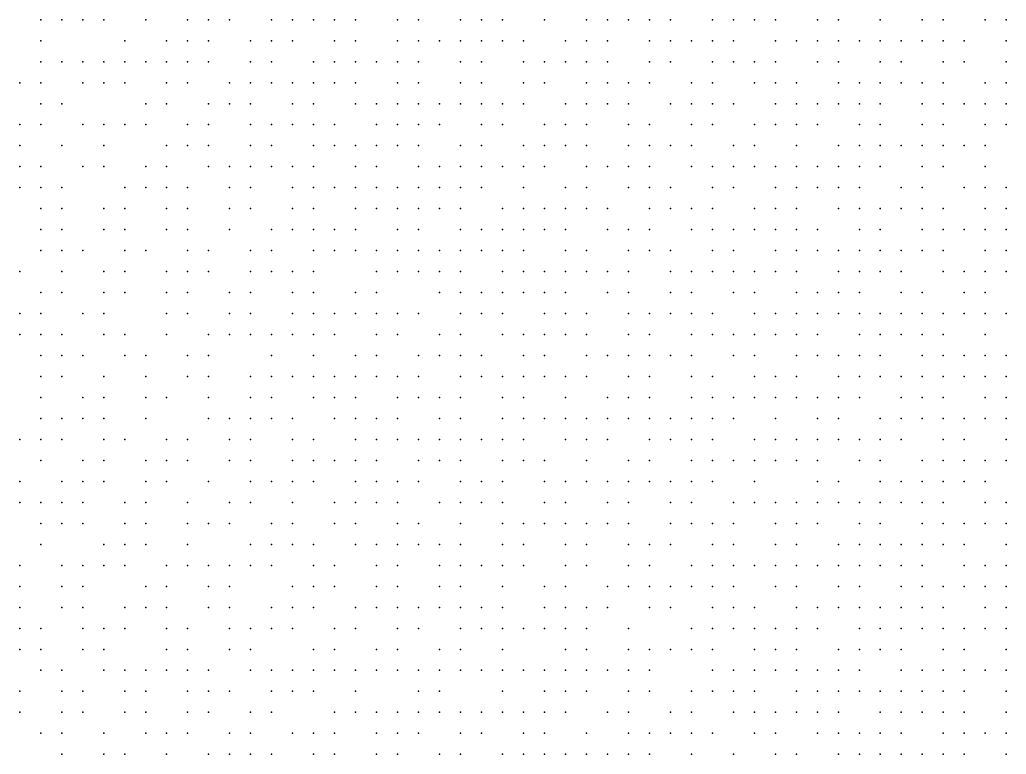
# Model space of a CAD drawing. Extents: x 429 to 793, y 817 to 1241.
# Drawn here: x 493.61 to 527.92, y 949.47 to 975.02 of the extents above; entities that cross this region are included whole.
import ezdxf

# ---------------------------------------------------------------- set-up
doc = ezdxf.new("R2010")
doc.units = 0

msp = doc.modelspace()

# ---------------------------------------------------------------- linework, layer by layer
for p in [(494.34, 975.02, 172.525), (495.07, 975.02, 173.607), (495.8, 975.02, 175.04), (496.53, 975.02, 176.127), (497.99, 975.02, 177.553), (499.45, 975.02, 179.233), (500.18, 975.02, 180.43), (500.91, 975.02, 181.155), (502.37, 975.02, 182.94), (503.1, 975.02, 184), (503.83, 975.02, 184.8), (504.56, 975.02, 185.792), (505.29, 975.02, 186.39), (506.75, 975.02, 188.302), (507.48, 975.02, 188.757), (508.94, 975.02, 190.56), (509.67, 975.02, 191.07), (510.4, 975.02, 191.842), (511.86, 975.02, 193.353), (513.32, 975.02, 195.168), (514.05, 975.02, 195.597), (514.78, 975.02, 196.34), (515.51, 975.02, 196.82), (516.24, 975.02, 197.3), (517.7, 975.02, 198.952), (518.43, 975.02, 199.353), (519.16, 975.02, 199.873), (519.89, 975.02, 200.501), (521.35, 975.02, 201.512), (522.08, 975.02, 201.897), (523.54, 975.02, 203.423), (525, 975.02, 204.26), (525.73, 975.02, 204.67), (527.19, 975.02, 205.723), (527.92, 975.02, 205.94), (494.34, 974.29, 172.513), (497.26, 974.29, 176.45), (498.72, 974.29, 178.267), (499.45, 974.29, 178.98), (500.18, 974.29, 179.705), (501.64, 974.29, 181.893), (502.37, 974.29, 182.555), (503.1, 974.29, 183.743), (504.56, 974.29, 185.59), (505.29, 974.29, 186.12), (506.75, 974.29, 187.961), (507.48, 974.29, 188.483), (508.21, 974.29, 189.277), (508.94, 974.29, 190.235), (509.67, 974.29, 190.81), (510.4, 974.29, 191.575), (511.13, 974.29, 192.585), (512.59, 974.29, 193.783), (513.32, 974.29, 194.838), (514.05, 974.29, 195.333), (515.51, 974.29, 196.43), (516.24, 974.29, 196.975), (516.97, 974.29, 198.178), (517.7, 974.29, 198.705), (518.43, 974.29, 199.168), (519.89, 974.29, 200.258), (520.62, 974.29, 200.763), (521.35, 974.29, 201.208), (522.08, 974.29, 201.653), (522.81, 974.29, 202.635), (523.54, 974.29, 203.122), (524.27, 974.29, 203.61), (525, 974.29, 203.96), (525.73, 974.29, 204.55), (526.46, 974.29, 204.9), (527.92, 974.29, 205.875), (494.34, 973.56, 172.143), (495.07, 973.56, 173.212), (495.8, 973.56, 173.94), (496.53, 973.56, 174.647), (497.26, 973.56, 175.72), (497.99, 973.56, 177.033), (498.72, 973.56, 177.75), (499.45, 973.56, 178.723), (500.18, 973.56, 179.912), (501.64, 973.56, 181.633), (502.37, 973.56, 182.425), (503.83, 973.56, 184.209), (504.56, 973.56, 185.397), (505.29, 973.56, 185.857), (506.02, 973.56, 186.445), (506.75, 973.56, 187.688), (507.48, 973.56, 188.21), (508.94, 973.56, 189.975), (509.67, 973.56, 190.55), (511.13, 973.56, 192.39), (511.86, 973.56, 192.83), (512.59, 973.56, 193.388), (513.32, 973.56, 194.575), (514.05, 973.56, 195.07), (515.51, 973.56, 196.298), (516.24, 973.56, 196.715), (517.7, 973.56, 198.315), (518.43, 973.56, 198.973), (519.16, 973.56, 199.37), (519.89, 973.56, 199.883), (521.35, 973.56, 200.965), (522.08, 973.56, 201.84), (523.54, 973.56, 202.883), (524.27, 973.56, 203.37), (525.73, 973.56, 204.31), (526.46, 973.56, 204.6), (527.92, 973.56, 205.698), (493.61, 972.83, 170.33), (494.34, 972.83, 171.75), (495.8, 972.83, 173.555), (496.53, 972.83, 174.615), (497.26, 972.83, 176.06), (498.72, 972.83, 177.493), (499.45, 972.83, 178.467), (500.91, 972.83, 180.249), (501.64, 972.83, 181.312), (502.37, 972.83, 182.037), (503.1, 972.83, 183.23), (503.83, 972.83, 183.755), (504.56, 972.83, 184.28), (505.29, 972.83, 185.593), (506.75, 972.83, 187.358), (507.48, 972.83, 187.947), (508.94, 972.83, 189.77), (509.67, 972.83, 190.29), (511.13, 972.83, 192.065), (511.86, 972.83, 192.57), (513.32, 972.83, 194.246), (514.05, 972.83, 194.807), (514.78, 972.83, 195.487), (515.51, 972.83, 196.035), (516.97, 972.83, 197.658), (517.7, 972.83, 198.185), (519.16, 972.83, 199.11), (519.89, 972.83, 199.557), (520.62, 972.83, 200.135), (522.08, 972.83, 201.519), (522.81, 972.83, 202.142), (523.54, 972.83, 202.7), (524.27, 972.83, 203.13), (525, 972.83, 203.54), (525.73, 972.83, 203.95), (527.19, 972.83, 205.01), (527.92, 972.83, 205.398), (494.34, 972.1, 171.387), (495.07, 972.1, 172.46), (497.99, 972.1, 176.382), (498.72, 972.1, 177.475), (500.18, 972.1, 178.917), (500.91, 972.1, 179.992), (501.64, 972.1, 181.055), (503.1, 972.1, 182.973), (503.83, 972.1, 183.677), (505.29, 972.1, 185.33), (506.02, 972.1, 185.852), (506.75, 972.1, 187.095), (507.48, 972.1, 187.683), (508.21, 972.1, 188.137), (508.94, 972.1, 189.503), (509.67, 972.1, 190.013), (510.4, 972.1, 190.59), (511.13, 972.1, 191.805), (512.59, 972.1, 192.802), (513.32, 972.1, 193.982), (514.05, 972.1, 194.543), (514.78, 972.1, 195.223), (516.24, 972.1, 196.32), (516.97, 972.1, 197.265), (517.7, 972.1, 197.925), (518.43, 972.1, 198.388), (519.89, 972.1, 199.298), (520.62, 972.1, 200.005), (521.35, 972.1, 200.387), (522.08, 972.1, 201.262), (522.81, 972.1, 201.885), (523.54, 972.1, 202.445), (525, 972.1, 203.35), (525.73, 972.1, 203.823), (526.46, 972.1, 204.297), (527.19, 972.1, 204.77), (527.92, 972.1, 205.158), (493.61, 971.37, 169.953), (494.34, 971.37, 171.018), (495.8, 971.37, 172.79), (496.53, 971.37, 174.22), (497.26, 971.37, 174.57), (497.99, 971.37, 175.987), (499.45, 971.37, 177.815), (500.18, 971.37, 178.875), (501.64, 971.37, 180.863), (502.37, 971.37, 181.395), (503.1, 971.37, 182.717), (503.83, 971.37, 183.42), (504.56, 971.37, 184.123), (506.02, 971.37, 185.536), (506.75, 971.37, 186.708), (507.48, 971.37, 187.42), (508.21, 971.37, 187.93), (509.67, 971.37, 189.737), (510.4, 971.37, 190.244), (511.86, 971.37, 192.037), (512.59, 971.37, 192.461), (513.32, 971.37, 193.787), (514.78, 971.37, 194.76), (515.51, 971.37, 195.24), (516.97, 971.37, 196.932), (517.7, 971.37, 197.53), (519.16, 971.37, 198.587), (519.89, 971.37, 198.968), (520.62, 971.37, 199.613), (521.35, 971.37, 200.64), (522.81, 971.37, 201.51), (523.54, 971.37, 202.195), (525, 971.37, 203.038), (525.73, 971.37, 203.57), (527.19, 971.37, 204.517), (527.92, 971.37, 205.187), (493.61, 970.64, 169.198), (495.07, 970.64, 171.707), (496.53, 970.64, 173.835), (498.72, 970.64, 176.703), (499.45, 970.64, 177.42), (500.18, 970.64, 178.148), (501.64, 970.64, 179.93), (502.37, 970.64, 180.995), (503.83, 970.64, 183.163), (504.56, 970.64, 183.867), (505.29, 970.64, 184.57), (506.02, 970.64, 185.283), (506.75, 970.64, 186.378), (507.48, 970.64, 187.157), (508.94, 970.64, 188.882), (509.67, 970.64, 189.46), (511.13, 970.64, 191.19), (511.86, 970.64, 191.763), (512.59, 970.64, 192.188), (513.32, 970.64, 193.515), (514.78, 970.64, 194.555), (515.51, 970.64, 195.103), (516.24, 970.64, 195.72), (516.97, 970.64, 196.665), (518.43, 970.64, 197.795), (519.16, 970.64, 198.323), (520.62, 970.64, 199.35), (522.08, 970.64, 200.882), (522.81, 970.64, 201.382), (523.54, 970.64, 201.945), (524.27, 970.64, 202.38), (525, 970.64, 202.788), (525.73, 970.64, 203.195), (526.46, 970.64, 203.79), (527.19, 970.64, 204.263), (493.61, 969.91, 168.45), (494.34, 969.91, 169.905), (495.8, 969.91, 172.41), (496.53, 969.91, 173.107), (497.99, 969.91, 175.23), (498.72, 969.91, 176.313), (500.18, 969.91, 177.753), (500.91, 969.91, 178.827), (501.64, 969.91, 179.53), (502.37, 969.91, 180.24), (503.1, 969.91, 181.327), (503.83, 969.91, 182.654), (505.29, 969.91, 184.29), (506.02, 969.91, 185.085), (507.48, 969.91, 186.63), (508.21, 969.91, 187.396), (508.94, 969.91, 188.608), (509.67, 969.91, 189.187), (510.4, 969.91, 189.626), (511.13, 969.91, 190.778), (511.86, 969.91, 191.49), (513.32, 969.91, 193.245), (514.05, 969.91, 193.74), (514.78, 969.91, 194.217), (515.51, 969.91, 194.83), (516.97, 969.91, 196.323), (517.7, 969.91, 196.993), (518.43, 969.91, 197.595), (519.16, 969.91, 198.06), (519.89, 969.91, 198.51), (520.62, 969.91, 198.96), (521.35, 969.91, 200.12), (522.08, 969.91, 200.557), (522.81, 969.91, 201.125), (523.54, 969.91, 201.624), (525, 969.91, 202.467), (525.73, 969.91, 203.067), (527.19, 969.91, 204.01), (493.61, 969.18, 168.803), (494.34, 969.18, 169.51), (495.07, 969.18, 170.213), (497.26, 969.18, 173.407), (497.99, 969.18, 174.835), (498.72, 969.18, 175.913), (499.45, 969.18, 176.62), (500.91, 969.18, 178.085), (501.64, 969.18, 179.14), (503.1, 969.18, 180.95), (503.83, 969.18, 182.387), (504.56, 969.18, 183.32), (505.29, 969.18, 184.01), (506.02, 969.18, 184.977), (506.75, 969.18, 185.765), (507.48, 969.18, 186.35), (508.21, 969.18, 187.133), (508.94, 969.18, 188.137), (509.67, 969.18, 188.64), (511.13, 969.18, 190.436), (512.59, 969.18, 191.788), (513.32, 969.18, 192.909), (514.78, 969.18, 193.948), (515.51, 969.18, 194.425), (516.24, 969.18, 195.653), (517.7, 969.18, 196.72), (518.43, 969.18, 197.048), (519.89, 969.18, 198.31), (520.62, 969.18, 199.41), (521.35, 969.18, 199.86), (522.08, 969.18, 200.298), (522.81, 969.18, 200.735), (524.27, 969.18, 201.867), (525, 969.18, 202.21), (526.46, 969.18, 203.085), (527.19, 969.18, 203.75), (527.92, 969.18, 204.395), (494.34, 968.45, 169.115), (495.07, 968.45, 169.84), (496.53, 968.45, 172.34), (497.26, 968.45, 172.66), (498.72, 968.45, 175.17), (499.45, 968.45, 175.895), (500.91, 968.45, 178.417), (501.64, 968.45, 178.75), (503.1, 968.45, 180.417), (503.83, 968.45, 181.97), (505.29, 968.45, 183.73), (506.02, 968.45, 184.417), (506.75, 968.45, 185.485), (507.48, 968.45, 186.07), (508.21, 968.45, 186.783), (508.94, 968.45, 187.927), (510.4, 968.45, 189.147), (511.13, 968.45, 190.163), (511.86, 968.45, 190.67), (512.59, 968.45, 191.446), (513.32, 968.45, 192.646), (514.05, 968.45, 193.207), (515.51, 968.45, 194.293), (516.24, 968.45, 195.38), (516.97, 968.45, 195.845), (517.7, 968.45, 196.31), (519.16, 968.45, 197.513), (519.89, 968.45, 197.968), (520.62, 968.45, 199.077), (522.08, 968.45, 199.964), (522.81, 968.45, 200.602), (523.54, 968.45, 200.973), (524.27, 968.45, 201.61), (525, 968.45, 202.015), (525.73, 968.45, 202.42), (527.19, 968.45, 203.49), (527.92, 968.45, 204.265), (494.34, 967.72, 168.72), (495.07, 967.72, 170.17), (496.53, 967.72, 171.947), (497.26, 967.72, 173.007), (498.72, 967.72, 174.413), (499.45, 967.72, 176.23), (500.91, 967.72, 177.645), (502.37, 967.72, 179.795), (503.1, 967.72, 180.143), (503.83, 967.72, 181.113), (504.56, 967.72, 182.487), (505.29, 967.72, 183.453), (506.75, 967.72, 185.103), (507.48, 967.72, 185.79), (508.94, 967.72, 187.573), (509.67, 967.72, 188.073), (510.4, 967.72, 188.586), (511.13, 967.72, 189.817), (511.86, 967.72, 190.393), (512.59, 967.72, 191.173), (514.05, 967.72, 192.68), (514.78, 967.72, 193.355), (515.51, 967.72, 193.893), (516.97, 967.72, 195.64), (517.7, 967.72, 196.173), (518.43, 967.72, 196.707), (519.16, 967.72, 197.24), (519.89, 967.72, 197.695), (520.62, 967.72, 198.81), (521.35, 967.72, 199.327), (522.81, 967.72, 200.335), (523.54, 967.72, 200.639), (525, 967.72, 201.818), (525.73, 967.72, 202.288), (526.46, 967.72, 202.967), (527.19, 967.72, 203.617), (527.92, 967.72, 204.005), (494.34, 966.99, 168.34), (495.07, 966.99, 169.775), (495.8, 966.99, 170.127), (497.26, 966.99, 172.602), (497.99, 966.99, 173.315), (499.45, 966.99, 175.84), (500.18, 966.99, 176.568), (501.64, 966.99, 178.345), (502.37, 966.99, 179.385), (503.83, 966.99, 181.15), (504.56, 966.99, 182.213), (505.29, 966.99, 183.177), (506.02, 966.99, 183.863), (506.75, 966.99, 184.547), (507.48, 966.99, 185.51), (508.21, 966.99, 186.18), (508.94, 966.99, 187.29), (509.67, 966.99, 187.79), (510.4, 966.99, 188.302), (511.13, 966.99, 189.54), (512.59, 966.99, 190.827), (513.32, 966.99, 191.97), (514.78, 966.99, 193.15), (515.51, 966.99, 193.62), (516.24, 966.99, 194.56), (517.7, 966.99, 195.763), (518.43, 966.99, 196.16), (519.89, 966.99, 198.013), (520.62, 966.99, 198.4), (521.35, 966.99, 199.06), (522.08, 966.99, 199.497), (522.81, 966.99, 199.935), (523.54, 966.99, 200.372), (524.27, 966.99, 200.81), (525, 966.99, 201.484), (525.73, 966.99, 201.892), (527.19, 966.99, 203.288), (527.92, 966.99, 203.61), (493.61, 966.26, 167.263), (495.07, 966.26, 169.39), (496.53, 966.26, 171.53), (497.26, 966.26, 172.23), (498.72, 966.26, 174.385), (499.45, 966.26, 175.44), (500.18, 966.26, 176.163), (501.64, 966.26, 177.94), (502.37, 966.26, 178.633), (503.1, 966.26, 179.702), (503.83, 966.26, 180.43), (506.02, 966.26, 183.583), (506.75, 966.26, 184.267), (507.48, 966.26, 185.23), (508.21, 966.26, 185.9), (508.94, 966.26, 186.944), (510.4, 966.26, 187.957), (511.13, 966.26, 189.327), (511.86, 966.26, 189.84), (512.59, 966.26, 190.55), (513.32, 966.26, 191.607), (514.05, 966.26, 192.1), (514.78, 966.26, 192.575), (516.24, 966.26, 194.277), (516.97, 966.26, 195.025), (517.7, 966.26, 195.49), (518.43, 966.26, 195.955), (519.16, 966.26, 196.42), (519.89, 966.26, 197.603), (520.62, 966.26, 198.058), (522.08, 966.26, 199.227), (522.81, 966.26, 199.53), (523.54, 966.26, 200.035), (524.27, 966.26, 200.54), (525.73, 966.26, 202.033), (526.46, 966.26, 202.44), (527.19, 966.26, 203.025), (527.92, 966.26, 203.483), (494.34, 965.53, 167.96), (495.07, 965.53, 168.66), (496.53, 965.53, 170.777), (497.26, 965.53, 171.842), (498.72, 965.53, 173.985), (499.45, 965.53, 174.337), (500.91, 965.53, 176.807), (501.64, 965.53, 177.535), (503.1, 965.53, 179.327), (503.83, 965.53, 180.74), (505.29, 965.53, 182.49), (506.02, 965.53, 183.173), (508.21, 965.53, 185.62), (508.94, 965.53, 186.667), (509.67, 965.53, 187.237), (510.4, 965.53, 187.68), (511.13, 965.53, 189.048), (511.86, 965.53, 189.553), (512.59, 965.53, 190.122), (514.05, 965.53, 191.81), (514.78, 965.53, 192.285), (516.24, 965.53, 193.993), (516.97, 965.53, 194.671), (518.43, 965.53, 195.743), (519.16, 965.53, 196.588), (520.62, 965.53, 197.785), (521.35, 965.53, 198.24), (522.08, 965.53, 198.953), (522.81, 965.53, 199.393), (524.27, 965.53, 200.27), (525, 965.53, 201.22), (526.46, 965.53, 202.177), (527.19, 965.53, 202.835), (493.61, 964.8, 165.807), (494.34, 964.8, 167.58), (495.8, 964.8, 168.978), (496.53, 964.8, 170.753), (498.72, 964.8, 173.58), (499.45, 964.8, 174.31), (500.91, 964.8, 176.433), (501.64, 964.8, 177.13), (503.1, 964.8, 178.918), (503.83, 964.8, 180.327), (504.56, 964.8, 180.292), (505.29, 964.8, 182.08), (506.02, 964.8, 182.763), (506.75, 964.8, 183.823), (507.48, 964.8, 184.54), (508.94, 964.8, 185.878), (509.67, 964.8, 186.96), (510.4, 964.8, 187.465), (511.86, 964.8, 189.267), (512.59, 964.8, 189.764), (513.32, 964.8, 190.967), (514.78, 964.8, 191.935), (515.51, 964.8, 192.76), (516.24, 964.8, 193.71), (516.97, 964.8, 194.387), (517.7, 964.8, 194.922), (519.16, 964.8, 196.302), (519.89, 964.8, 196.9), (520.62, 964.8, 197.427), (521.35, 964.8, 197.953), (522.08, 964.8, 198.68), (522.81, 964.8, 199.12), (523.54, 964.8, 199.56), (524.27, 964.8, 200), (525, 964.8, 201.088), (525.73, 964.8, 201.501), (526.46, 964.8, 201.913), (527.19, 964.8, 202.308), (527.92, 964.8, 202.835), (493.61, 964.07, 165.447), (494.34, 964.07, 167.2), (495.07, 964.07, 167.915), (496.53, 964.07, 169.675), (497.26, 964.07, 170.71), (498.72, 964.07, 172.837), (500.18, 964.07, 174.955), (500.91, 964.07, 176.023), (501.64, 964.07, 176.71), (502.37, 964.07, 178.16), (503.1, 964.07, 178.503), (503.83, 964.07, 179.19), (504.56, 964.07, 180.635), (506.02, 964.07, 182.385), (506.75, 964.07, 183.447), (508.21, 964.07, 184.838), (508.94, 964.07, 185.13), (510.4, 964.07, 187.05), (511.13, 964.07, 188.406), (511.86, 964.07, 188.98), (512.59, 964.07, 189.478), (513.32, 964.07, 190.688), (514.78, 964.07, 191.655), (515.51, 964.07, 192.34), (516.97, 964.07, 193.96), (517.7, 964.07, 194.635), (518.43, 964.07, 195.098), (519.16, 964.07, 196.015), (519.89, 964.07, 196.757), (520.62, 964.07, 197.14), (521.35, 964.07, 197.667), (522.81, 964.07, 198.69), (523.54, 964.07, 199.345), (524.27, 964.07, 200.21), (525, 964.07, 200.825), (525.73, 964.07, 201.237), (527.19, 964.07, 202.045), (494.34, 963.34, 166.13), (495.07, 963.34, 167.53), (495.8, 963.34, 168.593), (497.26, 963.34, 169.98), (497.99, 963.34, 171.75), (499.45, 963.34, 173.137), (500.18, 963.34, 174.917), (502.37, 963.34, 177.745), (503.83, 963.34, 179.497), (505.29, 963.34, 181.25), (506.02, 963.34, 181.97), (507.48, 963.34, 183.71), (508.21, 963.34, 184.425), (508.94, 963.34, 185.463), (509.67, 963.34, 186.13), (511.13, 963.34, 187.852), (511.86, 963.34, 188.427), (513.32, 963.34, 190.265), (514.05, 963.34, 190.97), (514.78, 963.34, 191.443), (515.51, 963.34, 192.671), (516.24, 963.34, 193.143), (516.97, 963.34, 193.606), (518.43, 963.34, 194.743), (519.16, 963.34, 195.661), (520.62, 963.34, 196.925), (521.35, 963.34, 197.38), (522.08, 963.34, 198.035), (522.81, 963.34, 198.547), (523.54, 963.34, 198.987), (525, 963.34, 200.42), (525.73, 963.34, 200.9), (526.46, 963.34, 201.38), (527.19, 963.34, 201.977), (527.92, 963.34, 202.44), (494.34, 962.61, 165.75), (495.07, 962.61, 166.44), (496.53, 962.61, 169.615), (497.99, 962.61, 171.36), (499.45, 962.61, 172.385), (500.18, 962.61, 173.82), (501.64, 962.61, 176.29), (502.37, 962.61, 176.98), (503.1, 962.61, 178.053), (503.83, 962.61, 179.083), (504.56, 962.61, 179.805), (505.29, 962.61, 180.145), (506.02, 962.61, 181.93), (506.75, 962.61, 182.61), (507.48, 962.61, 183.29), (508.94, 962.61, 184.72), (509.67, 962.61, 185.72), (510.4, 962.61, 186.43), (511.13, 962.61, 187.14), (511.86, 962.61, 188.15), (512.59, 962.61, 188.855), (513.32, 962.61, 189.911), (514.78, 962.61, 191.228), (515.51, 962.61, 192.316), (516.97, 962.61, 193.323), (517.7, 962.61, 193.785), (519.16, 962.61, 195.378), (519.89, 962.61, 196.045), (520.62, 962.61, 196.642), (522.08, 962.61, 197.61), (522.81, 962.61, 198.12), (523.54, 962.61, 199.14), (524.27, 962.61, 199.565), (525, 962.61, 199.99), (525.73, 962.61, 200.63), (526.46, 962.61, 201.11), (527.19, 962.61, 201.438), (527.92, 962.61, 202.035), (494.34, 961.88, 165.74), (495.8, 961.88, 167.827), (496.53, 961.88, 168.52), (497.99, 961.88, 170.955), (498.72, 961.88, 171.673), (500.18, 961.88, 173.41), (501.64, 961.88, 175.875), (502.37, 961.88, 176.6), (503.83, 961.88, 178.36), (504.56, 961.88, 179.38), (505.29, 961.88, 180.825), (506.75, 961.88, 181.835), (507.48, 961.88, 182.562), (508.21, 961.88, 183.963), (508.94, 961.88, 185.015), (510.4, 961.88, 186.02), (511.13, 961.88, 187.37), (512.59, 961.88, 188.427), (514.05, 961.88, 190.12), (514.78, 961.88, 190.873), (515.51, 961.88, 191.742), (516.97, 961.88, 192.964), (517.7, 961.88, 193.642), (518.43, 961.88, 194.71), (519.16, 961.88, 195.165), (519.89, 961.88, 195.62), (520.62, 961.88, 196.358), (521.35, 961.88, 196.813), (522.08, 961.88, 197.256), (522.81, 961.88, 198.35), (524.27, 961.88, 199.215), (525, 961.88, 199.85), (525.73, 961.88, 200.415), (527.19, 961.88, 201.238), (527.92, 961.88, 201.635), (494.34, 961.15, 165.375), (495.07, 961.15, 166.413), (495.8, 961.15, 167.453), (496.53, 961.15, 168.13), (497.99, 961.15, 170.55), (500.18, 961.15, 173.723), (500.91, 961.15, 174.777), (501.64, 961.15, 175.46), (502.37, 961.15, 176.185), (503.1, 961.15, 177.253), (504.56, 961.15, 178.96), (505.29, 961.15, 180.4), (506.02, 961.15, 181.073), (506.75, 961.15, 181.747), (508.21, 961.15, 183.143), (508.94, 961.15, 184.2), (510.4, 961.15, 185.81), (511.13, 961.15, 187.09), (511.86, 961.15, 187.59), (512.59, 961.15, 188.077), (513.32, 961.15, 189.269), (514.05, 961.15, 189.833), (514.78, 961.15, 190.518), (515.51, 961.15, 191.53), (516.24, 961.15, 192), (516.97, 961.15, 192.678), (517.7, 961.15, 193.21), (518.43, 961.15, 194.42), (519.89, 961.15, 195.48), (521.35, 961.15, 196.53), (522.08, 961.15, 196.972), (523.54, 961.15, 198.58), (524.27, 961.15, 198.935), (525, 961.15, 199.57), (525.73, 961.15, 200.136), (526.46, 961.15, 200.563), (527.19, 961.15, 201.038), (527.92, 961.15, 201.502), (493.61, 960.42, 163.61), (494.34, 960.42, 164.648), (495.07, 960.42, 166.025), (496.53, 960.42, 167.74), (497.26, 960.42, 169.14), (498.72, 960.42, 171.237), (499.45, 960.42, 171.923), (500.91, 960.42, 174.375), (501.64, 960.42, 175.055), (503.1, 960.42, 176.833), (503.83, 960.42, 177.52), (505.29, 960.42, 179.26), (506.02, 960.42, 180.695), (506.75, 960.42, 180.99), (507.48, 960.42, 182.42), (508.21, 960.42, 183.09), (508.94, 960.42, 183.425), (509.67, 960.42, 184.87), (510.4, 960.42, 185.37), (511.13, 960.42, 186.59), (512.59, 960.42, 187.798), (513.32, 960.42, 188.982), (514.05, 960.42, 189.547), (515.51, 960.42, 191.315), (516.24, 960.42, 191.717), (516.97, 960.42, 192.242), (517.7, 960.42, 192.92), (519.16, 960.42, 194.592), (519.89, 960.42, 195.055), (520.62, 960.42, 195.725), (521.35, 960.42, 196.25), (522.08, 960.42, 197.275), (522.81, 960.42, 197.648), (523.54, 960.42, 198.3), (524.27, 960.42, 198.728), (525.73, 960.42, 199.582), (526.46, 960.42, 200.287), (527.92, 960.42, 201.235), (494.34, 959.69, 164.263), (495.8, 959.69, 166.34), (496.53, 959.69, 167.04), (497.99, 959.69, 169.76), (498.72, 959.69, 170.472), (499.45, 959.69, 171.525), (500.91, 959.69, 173.63), (501.64, 959.69, 174.65), (503.1, 959.69, 176.07), (503.83, 959.69, 177.1), (504.56, 959.69, 177.82), (505.29, 959.69, 178.88), (506.02, 959.69, 180.275), (507.48, 959.69, 181.99), (508.21, 959.69, 182.705), (508.94, 959.69, 183.76), (510.4, 959.69, 184.93), (511.13, 959.69, 186.15), (511.86, 959.69, 186.87), (513.32, 959.69, 187.845), (514.78, 959.69, 189.732), (515.51, 959.69, 190.961), (516.97, 959.69, 191.888), (517.7, 959.69, 193.018), (518.43, 959.69, 193.55), (519.16, 959.69, 194.303), (519.89, 959.69, 194.765), (520.62, 959.69, 195.228), (521.35, 959.69, 195.69), (522.81, 959.69, 197.298), (523.54, 959.69, 198.02), (525, 959.69, 199.013), (525.73, 959.69, 199.512), (526.46, 959.69, 200.01), (527.19, 959.69, 200.415), (527.92, 959.69, 201.225), (493.61, 958.96, 162.54), (495.07, 958.96, 164.94), (495.8, 958.96, 165.617), (496.53, 958.96, 167.355), (497.99, 958.96, 168.695), (498.72, 958.96, 170.44), (500.18, 958.96, 171.8), (501.64, 958.96, 174.255), (502.37, 958.96, 175.327), (503.1, 958.96, 176.375), (503.83, 958.96, 176.68), (505.29, 958.96, 178.455), (506.02, 958.96, 180.227), (506.75, 958.96, 180.893), (507.48, 958.96, 181.56), (508.94, 958.96, 183.275), (509.67, 958.96, 183.995), (510.4, 958.96, 184.712), (511.86, 958.96, 186.43), (512.59, 958.96, 187.137), (513.32, 958.96, 188.332), (514.05, 958.96, 188.82), (514.78, 958.96, 189.515), (515.51, 958.96, 190.677), (516.24, 958.96, 191.15), (516.97, 958.96, 191.605), (517.7, 958.96, 192.728), (519.16, 958.96, 193.94), (521.35, 958.96, 196.133), (522.08, 958.96, 196.575), (523.54, 958.96, 197.46), (524.27, 958.96, 198.165), (525, 958.96, 198.59), (525.73, 958.96, 198.945), (526.46, 958.96, 199.727), (527.19, 958.96, 200.395), (493.61, 958.23, 162.17), (494.34, 958.23, 162.843), (495.07, 958.23, 164.565), (495.8, 958.23, 165.58), (497.26, 958.23, 167.96), (497.99, 958.23, 168.29), (499.45, 958.23, 171.09), (500.91, 958.23, 172.487), (501.64, 958.23, 173.548), (503.1, 958.23, 175.602), (504.56, 958.23, 177.685), (505.29, 958.23, 178.02), (506.02, 958.23, 179.795), (506.75, 958.23, 180.13), (508.21, 958.23, 182.227), (508.94, 958.23, 182.893), (509.67, 958.23, 183.56), (510.4, 958.23, 184.277), (511.86, 958.23, 185.98), (512.59, 958.23, 187.405), (514.05, 958.23, 188.38), (514.78, 958.23, 189.77), (516.24, 958.23, 190.86), (516.97, 958.23, 191.242), (518.43, 958.23, 192.97), (519.16, 958.23, 193.435), (519.89, 958.23, 193.9), (520.62, 958.23, 194.652), (521.35, 958.23, 195.564), (522.08, 958.23, 196.155), (522.81, 958.23, 196.668), (523.54, 958.23, 197.18), (524.27, 958.23, 197.885), (525, 958.23, 198.31), (525.73, 958.23, 198.735), (527.19, 958.23, 200.257), (527.92, 958.23, 200.667), (494.34, 957.5, 163.517), (495.07, 957.5, 164.19), (495.8, 957.5, 165.19), (497.26, 957.5, 167.575), (497.99, 957.5, 168.262), (499.45, 957.5, 170.69), (500.18, 957.5, 171.4), (500.91, 957.5, 172.43), (502.37, 957.5, 174.523), (503.1, 957.5, 175.187), (504.56, 957.5, 177.265), (505.29, 957.5, 177.978), (506.75, 957.5, 180.03), (507.48, 957.5, 180.415), (508.94, 957.5, 182.46), (510.4, 957.5, 184.052), (511.13, 957.5, 185.037), (511.86, 957.5, 185.53), (512.59, 957.5, 186.965), (513.32, 957.5, 187.673), (514.05, 957.5, 187.94), (514.78, 957.5, 189.33), (516.24, 957.5, 190.28), (516.97, 957.5, 190.952), (517.7, 957.5, 191.943), (518.43, 957.5, 192.687), (519.89, 957.5, 193.758), (520.62, 957.5, 194.83), (521.35, 957.5, 195.277), (522.81, 957.5, 196.387), (523.54, 957.5, 196.9), (525, 957.5, 197.89), (525.73, 957.5, 198.88), (526.46, 957.5, 199.57), (527.19, 957.5, 199.98), (527.92, 957.5, 200.39), (494.34, 956.77, 163.16), (496.53, 956.77, 166.19), (497.26, 956.77, 166.853), (497.99, 956.77, 167.878), (499.45, 956.77, 169.927), (501.64, 956.77, 173.45), (502.37, 956.77, 174.11), (503.1, 956.77, 175.145), (503.83, 956.77, 175.85), (505.29, 956.77, 177.558), (506.02, 956.77, 178.27), (506.75, 956.77, 179.607), (507.48, 956.77, 180.7), (508.21, 956.77, 181.36), (508.94, 956.77, 182.02), (510.4, 956.77, 184.11), (511.13, 956.77, 184.82), (512.59, 956.77, 186.515), (513.32, 956.77, 187.232), (514.78, 956.77, 188.89), (515.51, 956.77, 189.512), (516.24, 956.77, 189.99), (517.7, 956.77, 191.66), (518.43, 956.77, 192.403), (519.89, 956.77, 193.475), (520.62, 956.77, 194.547), (522.08, 956.77, 195.583), (522.81, 956.77, 196.173), (523.54, 956.77, 196.62), (524.27, 956.77, 197.045), (525, 956.77, 198.175), (525.73, 956.77, 198.6), (526.46, 956.77, 199.005), (527.92, 956.77, 200.032), (493.61, 956.04, 161.105), (495.07, 956.04, 163.47), (495.8, 956.04, 164.127), (496.53, 956.04, 165.815), (497.26, 956.04, 166.5), (498.72, 956.04, 168.885), (499.45, 956.04, 169.19), (500.18, 956.04, 170.6), (500.91, 956.04, 171.615), (501.64, 956.04, 172.327), (502.37, 956.04, 173.7), (503.83, 956.04, 175.435), (504.56, 956.04, 176.435), (506.02, 956.04, 178.563), (506.75, 956.04, 178.845), (508.21, 956.04, 180.933), (508.94, 956.04, 181.973), (509.67, 956.04, 182.68), (510.4, 956.04, 183.34), (511.13, 956.04, 184.385), (512.59, 956.04, 186.08), (513.32, 956.04, 186.405), (514.78, 956.04, 188.455), (515.51, 956.04, 189.223), (516.97, 956.04, 190.775), (517.7, 956.04, 191.306), (518.43, 956.04, 191.837), (519.16, 956.04, 192.585), (519.89, 956.04, 193.515), (520.62, 956.04, 194.263), (521.35, 956.04, 194.64), (522.08, 956.04, 195.3), (522.81, 956.04, 195.606), (523.54, 956.04, 196.337), (524.27, 956.04, 196.832), (525, 956.04, 197.895), (526.46, 956.04, 198.725), (527.19, 956.04, 199.41), (527.92, 956.04, 199.745), (493.61, 955.31, 160.75), (495.07, 955.31, 163.11), (495.8, 955.31, 163.783), (497.99, 955.31, 167.137), (498.72, 955.31, 168.482), (500.18, 955.31, 170.2), (500.91, 955.31, 170.877), (503.1, 955.31, 174.36), (503.83, 955.31, 175.02), (504.56, 955.31, 176.015), (506.02, 955.31, 178.135), (506.75, 955.31, 179.177), (508.21, 955.31, 180.503), (508.94, 955.31, 181.548), (510.4, 955.31, 183.245), (511.86, 955.31, 184.66), (512.59, 955.31, 185.635), (514.05, 955.31, 187.055), (514.78, 955.31, 188.005), (515.51, 955.31, 188.708), (516.24, 955.31, 189.41), (516.97, 955.31, 190.34), (517.7, 955.31, 191.022), (518.43, 955.31, 191.553), (519.89, 955.31, 193.303), (520.62, 955.31, 193.693), (522.08, 955.31, 194.875), (522.81, 955.31, 195.322), (524.27, 955.31, 197.045), (525, 955.31, 197.541), (525.73, 955.31, 198.037), (526.46, 955.31, 198.371), (527.19, 955.31, 198.988), (527.92, 955.31, 199.535), (493.61, 954.58, 160.395), (495.07, 954.58, 162.75), (495.8, 954.58, 163.423), (497.26, 954.58, 165.735), (497.99, 954.58, 166.747), (498.72, 954.58, 167.4), (500.18, 954.58, 169.795), (500.91, 954.58, 170.505), (502.37, 954.58, 172.928), (503.1, 954.58, 173.953), (503.83, 954.58, 174.61), (505.29, 954.58, 176.347), (506.02, 954.58, 177.01), (506.75, 954.58, 178.42), (507.48, 954.58, 179.415), (508.21, 954.58, 180.125), (508.94, 954.58, 181.167), (509.67, 954.58, 181.83), (510.4, 954.58, 182.538), (511.86, 954.58, 184.215), (512.59, 954.58, 184.925), (513.32, 954.58, 185.96), (514.05, 954.58, 187.085), (515.51, 954.58, 188.257), (516.24, 954.58, 188.96), (517.7, 954.58, 190.805), (518.43, 954.58, 191.27), (519.16, 954.58, 191.732), (520.62, 954.58, 193.407), (521.35, 954.58, 194.141), (522.08, 954.58, 194.445), (522.81, 954.58, 194.964), (523.54, 954.58, 196.195), (524.27, 954.58, 196.62), (525, 954.58, 197.258), (525.73, 954.58, 197.753), (527.19, 954.58, 198.705), (527.92, 954.58, 199.252), (493.61, 953.85, 160.04), (494.34, 953.85, 161.395), (495.8, 953.85, 163.393), (496.53, 953.85, 164.037), (497.26, 953.85, 165.707), (498.72, 953.85, 167.702), (499.45, 953.85, 168.727), (500.91, 953.85, 170.81), (501.64, 953.85, 171.142), (502.37, 953.85, 172.505), (503.1, 953.85, 173.543), (504.56, 953.85, 175.6), (505.29, 953.85, 175.89), (506.75, 953.85, 178.33), (507.48, 953.85, 178.99), (508.94, 953.85, 180.737), (509.67, 953.85, 181.39), (510.4, 953.85, 182.8), (511.13, 953.85, 183.123), (511.86, 953.85, 183.77), (512.59, 953.85, 185.19), (513.32, 953.85, 185.455), (514.78, 953.85, 187.56), (516.97, 953.85, 189.2), (517.7, 953.85, 190.352), (518.43, 953.85, 190.815), (519.16, 953.85, 191.503), (519.89, 953.85, 192.658), (520.62, 953.85, 193.12), (521.35, 953.85, 193.568), (522.81, 953.85, 194.677), (523.54, 953.85, 195.837), (524.27, 953.85, 196.19), (525, 953.85, 196.83), (525.73, 953.85, 197.47), (526.46, 953.85, 197.875), (527.19, 953.85, 198.28), (527.92, 953.85, 198.685), (493.61, 953.12, 159.042), (494.34, 953.12, 160.69), (495.8, 953.12, 163.01), (496.53, 953.12, 164.005), (498.72, 953.12, 166.62), (499.45, 953.12, 168.332), (500.91, 953.12, 170.385), (501.64, 953.12, 170.717), (503.83, 953.12, 173.765), (504.56, 953.12, 174.86), (506.02, 953.12, 176.882), (506.75, 953.12, 177.91), (508.21, 953.12, 179.643), (508.94, 953.12, 180.297), (510.4, 953.12, 182.35), (512.59, 953.12, 184.42), (513.32, 953.12, 185.07), (514.78, 953.12, 187.115), (515.51, 953.12, 187.428), (516.24, 953.12, 188.745), (516.97, 953.12, 189.435), (517.7, 953.12, 189.898), (519.16, 953.12, 191.735), (519.89, 953.12, 192.274), (520.62, 953.12, 192.813), (522.08, 953.12, 194.015), (522.81, 953.12, 194.91), (523.54, 953.12, 195.55), (524.27, 953.12, 196.047), (525.73, 953.12, 196.897), (526.46, 953.12, 197.593), (527.92, 953.12, 198.615), (494.34, 952.39, 160.325), (495.07, 952.39, 161.318), (496.53, 952.39, 163.62), (497.26, 952.39, 164.587), (497.99, 952.39, 165.583), (498.72, 952.39, 166.22), (499.45, 952.39, 167.6), (500.18, 952.39, 168.58), (501.64, 952.39, 170.67), (502.37, 952.39, 171.655), (503.1, 952.39, 172.68), (503.83, 952.39, 173.33), (504.56, 952.39, 174.755), (505.29, 952.39, 175.083), (506.02, 952.39, 176.442), (506.75, 952.39, 177.48), (507.48, 952.39, 178.13), (508.21, 952.39, 179.207), (508.94, 952.39, 180.24), (509.67, 952.39, 180.51), (510.4, 952.39, 181.59), (511.13, 952.39, 182.61), (511.86, 952.39, 183.582), (512.59, 952.39, 184.295), (513.32, 952.39, 184.615), (514.05, 952.39, 185.958), (514.78, 952.39, 186.66), (515.51, 952.39, 186.973), (517.7, 952.39, 189.67), (518.43, 952.39, 189.905), (519.16, 952.39, 191.28), (519.89, 952.39, 191.967), (520.62, 952.39, 192.507), (521.35, 952.39, 192.878), (522.08, 952.39, 193.849), (522.81, 952.39, 194.603), (524.27, 952.39, 195.76), (525, 952.39, 196.185), (525.73, 952.39, 196.61), (526.46, 952.39, 197.307), (527.19, 952.39, 198.055), (527.92, 952.39, 198.81), (493.61, 951.66, 158.673), (495.07, 951.66, 160.947), (495.8, 951.66, 161.915), (497.26, 951.66, 164.195), (497.99, 951.66, 165.183), (499.45, 951.66, 167.195), (500.18, 951.66, 168.175), (500.91, 951.66, 169.23), (502.37, 951.66, 171.23), (503.1, 951.66, 172.253), (503.83, 951.66, 172.9), (505.29, 951.66, 174.643), (507.48, 951.66, 177.417), (508.21, 951.66, 178.777), (510.4, 951.66, 181.47), (511.86, 951.66, 183.122), (512.59, 951.66, 183.83), (513.32, 951.66, 184.15), (514.78, 951.66, 186.195), (515.51, 951.66, 186.898), (516.97, 951.66, 188.217), (517.7, 951.66, 189.215), (518.43, 951.66, 190.137), (519.16, 951.66, 190.825), (520.62, 951.66, 191.897), (521.35, 951.66, 192.647), (522.08, 951.66, 193.543), (522.81, 951.66, 194.297), (523.54, 951.66, 194.729), (524.27, 951.66, 195.315), (525, 951.66, 195.814), (525.73, 951.66, 196.313), (526.46, 951.66, 196.946), (527.92, 951.66, 198.25), (493.61, 950.93, 158.323), (495.07, 950.93, 160.258), (495.8, 950.93, 161.883), (497.26, 950.93, 163.15), (497.99, 950.93, 164.48), (499.45, 950.93, 166.47), (500.18, 950.93, 167.77), (501.64, 950.93, 169.472), (502.37, 950.93, 170.802), (504.56, 950.93, 173.885), (505.29, 950.93, 174.592), (506.02, 950.93, 175.568), (506.75, 950.93, 176.587), (507.48, 950.93, 177.68), (508.21, 950.93, 177.94), (508.94, 950.93, 178.967), (509.67, 950.93, 180.07), (510.4, 950.93, 181.025), (511.13, 950.93, 181.343), (511.86, 950.93, 182.425), (512.59, 950.93, 183.375), (514.05, 950.93, 185.417), (514.78, 950.93, 186.043), (516.24, 950.93, 187.135), (516.97, 950.93, 188.367), (518.43, 950.93, 189.91), (519.16, 950.93, 190.37), (519.89, 950.93, 191.133), (520.62, 950.93, 191.593), (521.35, 950.93, 192.635), (522.08, 950.93, 193.159), (523.54, 950.93, 194.423), (524.27, 950.93, 194.855), (525, 950.93, 195.518), (525.73, 950.93, 196.353), (526.46, 950.93, 196.985), (527.92, 950.93, 197.957), (494.34, 950.2, 158.932), (495.07, 950.2, 159.903), (496.53, 950.2, 162.492), (497.99, 950.2, 164.417), (498.72, 950.2, 164.765), (499.45, 950.2, 166.41), (500.91, 950.2, 168.413), (501.64, 950.2, 169.057), (503.1, 950.2, 171.075), (503.83, 950.2, 172.47), (504.56, 950.2, 173.127), (506.02, 950.2, 175.137), (506.75, 950.2, 176.148), (507.48, 950.2, 177.23), (508.94, 950.2, 178.497), (509.67, 950.2, 179.6), (511.13, 950.2, 181.273), (511.86, 950.2, 181.98), (513.32, 950.2, 184.335), (514.78, 950.2, 185.275), (515.51, 950.2, 186.67), (516.24, 950.2, 187.365), (516.97, 950.2, 187.59), (517.7, 950.2, 188.98), (519.16, 950.2, 189.91), (519.89, 950.2, 190.83), (521.35, 950.2, 192.483), (522.08, 950.2, 192.853), (522.81, 950.2, 193.377), (523.54, 950.2, 194.039), (524.27, 950.2, 194.702), (525.73, 950.2, 196.133), (526.46, 950.2, 196.545), (527.19, 950.2, 197.251), (527.92, 950.2, 197.663), (495.07, 949.47, 159.887), (496.53, 949.47, 161.793), (497.26, 949.47, 162.785), (498.72, 949.47, 165.05), (500.18, 949.47, 167.37), (500.91, 949.47, 168.013), (501.64, 949.47, 169.017), (502.37, 949.47, 169.98), (503.83, 949.47, 172.045), (504.56, 949.47, 173.03), (506.02, 949.47, 175.067), (506.75, 949.47, 175.693), (508.21, 949.47, 177.725), (508.94, 949.47, 178.427), (510.4, 949.47, 179.773), (511.13, 949.47, 180.812), (511.86, 949.47, 182.225), (512.59, 949.47, 183.247), (513.32, 949.47, 183.88), (514.05, 949.47, 184.577), (514.78, 949.47, 185.587), (515.51, 949.47, 186.21), (516.97, 949.47, 187.897), (518.43, 949.47, 188.975), (519.89, 949.47, 190.14), (520.62, 949.47, 191.505), (522.08, 949.47, 192.625), (522.81, 949.47, 193.07), (523.54, 949.47, 193.733), (524.27, 949.47, 194.243), (525, 949.47, 195.417), (525.73, 949.47, 195.91), (526.46, 949.47, 196.397), (527.92, 949.47, 197.37)]:
    msp.add_point(p)

doc.saveas('drawing.dxf')
